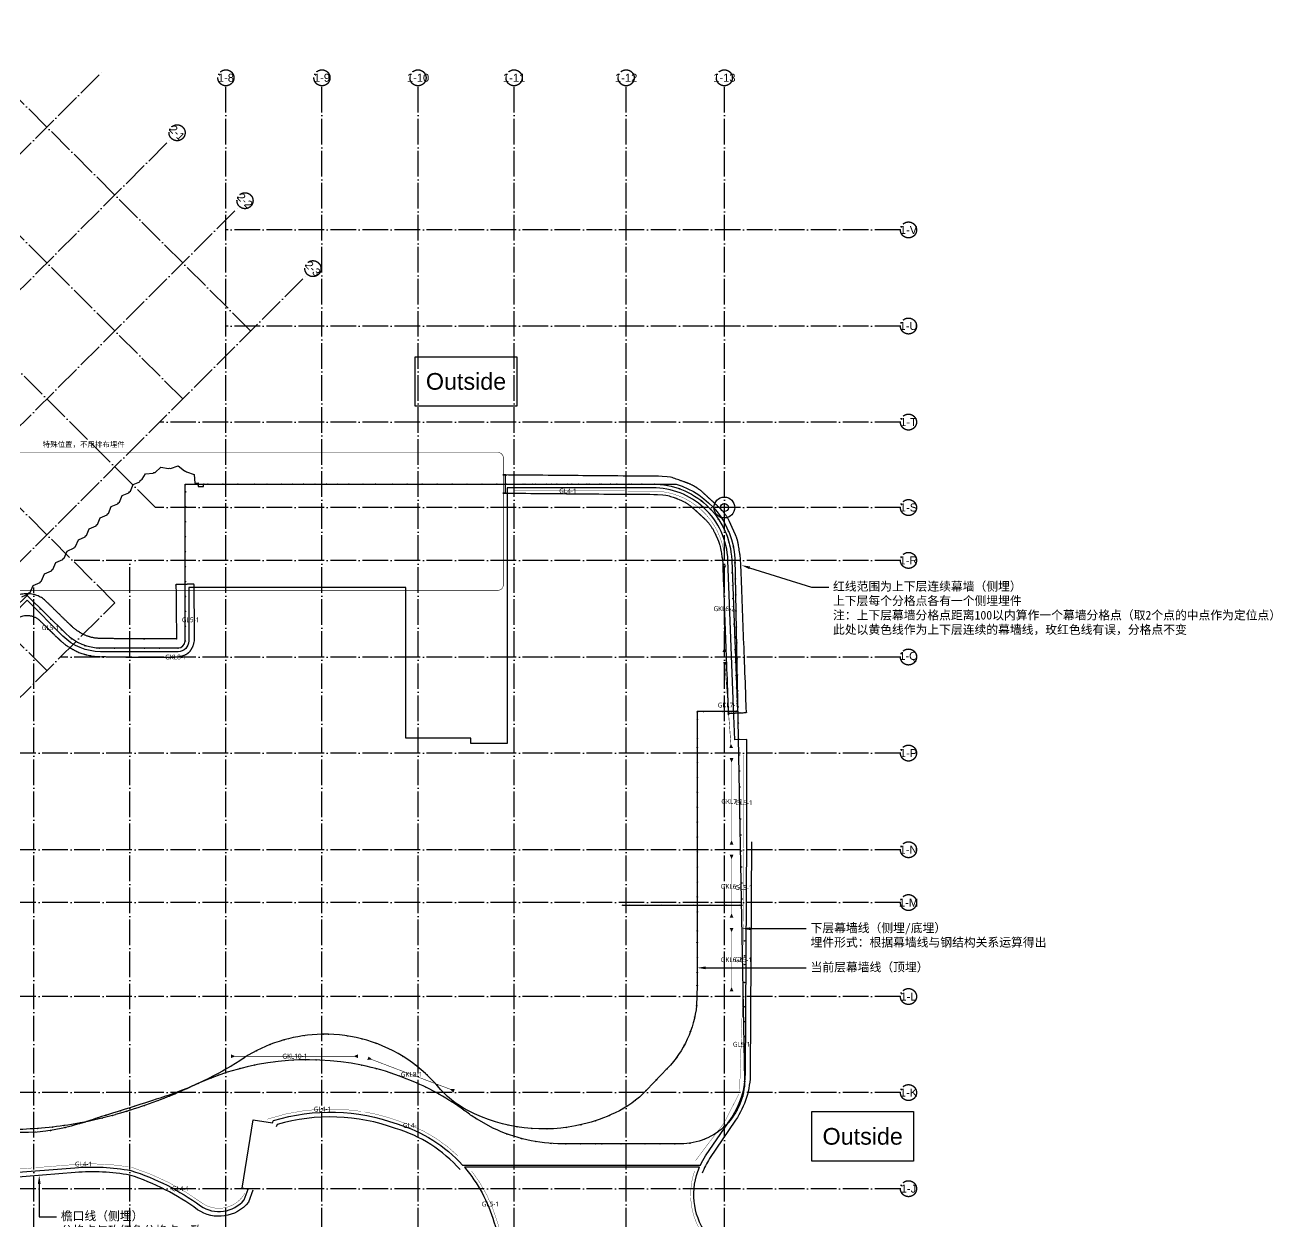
# Model space of a CAD drawing. Header units: millimetres. Extents: x -183324 to 52414, y -21000 to 181959.
# Drawn here: x -65504 to 52414, y 68598 to 180679 of the extents above; entities that cross this region are included whole.
import ezdxf
from ezdxf import colors
from ezdxf.entities.mleader import LeaderData, LeaderLine
from ezdxf.math import Vec2, Vec3

# ---------------------------------------------------------------- set-up
doc = ezdxf.new("R2010")
doc.units = ezdxf.units.MM
doc.header["$LTSCALE"] = 100
doc.linetypes.add('ACAD_ISO04W100', pattern=[30, 24, -3, 0, -3])
doc.linetypes.add('HIDDEN', pattern=[0.375, 0.25, -0.125])
doc.layers.get('DEFPOINTS').update_dxf_attribs({"color": 9, "true_color": 0x808080})
for name, color, linetype, true_color in [('ddd$0$范围', 7, 'Continuous', 0x000000), ('F_ALUM', 4, 'Continuous', 0x00ffff), ('F_CONC', 7, 'Continuous', 0x000000), ('F_GLAS', 5, 'Continuous', 0x0000ff), ('F_GRID', 1, 'ACAD_ISO04W100', 0xff0000)]:
    doc.layers.add(name, color=color, linetype=linetype, true_color=true_color)
doc.layers.add('F_TEXT', color=2, linetype='Continuous')
doc.styles.add('2F 钢结构及编号汇总$0$Arial Regular', font='Microsoft YaHei UI.ttf')
doc.styles.add('Arial Regular', font='arial.ttf')
doc.styles.add('F-Arial-h2', font='arial.ttf', dxfattribs={"height": 2})
doc.styles.add('F-simhei', font='simhei.ttf')

# ---------------------------------------------------------------- blocks, each defined once
blk = doc.blocks.new('Block 03')
at = {"layer": 'DEFPOINTS'}
blk.add_circle((0, 135500), 375, dxfattribs=at)
at = {"layer": 'F_GLAS', "color": 6, "true_color": 0xff00ff}
for p, q in [((982, 130746), (1901, 81901)), ((-58403, 122350), (-51178, 122350)), ((-9528, 98250), (1706, 98250)), ((-34000, 83265), (-34000, 83265)), ((-28838, 81610), (-30420, 82250)), ((-21676, 77379), (-23170, 78204)), ((-4099, 75901), (-15182, 75901))]:
    blk.add_line(p, q, dxfattribs=at)
for points in [[(-50528, 123000), (-50525, 137698), (-4530, 137698)], [(-88024, 104613), (-67662, 124976), (-65318, 127267), (-61693, 123714)]]:
    blk.add_lwpolyline(points, dxfattribs=at)
for centre in [(-50485, 137658, 0), (-50485, 136967), (-49333, 137658), (-48759, 137698, 0), (-48390, 137698, 0), (-46990, 137698, 0), (-45590, 137698, 0), (-44010, 137698, 0), (-42850, 137698, 0), (-41510, 137698, 0), (-39430, 137698, 0), (-38350, 137698), (-37270, 137698, 0), (-35190, 137698, 0), (-33850, 137698, 0), (-32690, 137698), (-31110, 137698, 41), (-29710, 137698, 0), (-28310, 137698, 0), (-26910, 137698, 0), (-25510, 137698, 0), (-24110, 137698, 0), (-22710, 137698, 0), (-21310, 137698, 0), (-20439, 137698, 0), (-18859, 137698, 0), (-17989, 137698, 0), (-16209, 137698, 0), (-15689, 137698, 0), (-14289, 137698, 0), (-12889, 137698, 0), (-11489, 137698, 0), (-10089, 137698, 0), (-8689, 137698, 0), (-50485, 135567), (-300, 134565, -165), (-50486, 134167), (405, 133244, -165), (-50486, 132767), (-50486, 131367), (841, 131811, -165), (-50486, 129967), (991, 130321, -165), (-50487, 128567), (1019, 128821, -165), (-65324, 127272), (-50487, 127167), (1052, 127322, -165), (-64095, 126012), (-63095, 125032), (-50487, 125767), (1086, 125822, -165), (-62095, 124052), (-50487, 124367), (1119, 124323, -165), (-61141, 123192), (-50488, 123000), (1153, 122823, -165), (-59901, 122555), (-58527, 122311), (-57127, 122310), (-55727, 122310), (-54327, 122310), (-52927, 122310), (-51178, 122310), (1186, 121323, -165), (1219, 119824, -165), (1253, 118324, -165), (1286, 116824, -165), (1320, 115325, -165), (1353, 113825, -165), (1387, 112326, -165), (1420, 110826, -165), (1453, 109326, -165), (1487, 107827, -165), (1520, 106327, -165), (1554, 104827, -165), (1587, 103328, -165), (1621, 101828, -165), (1654, 100329, -165), (-9523, 98250), (-8863, 98251), (-7363, 98250), (-5863, 98250), (-4363, 98250), (-2863, 98251), (-1363, 98250), (137, 98250), (1394, 98250, 1), (1688, 98829, -165), (1901, 93509, -4), (1901, 92692, 0), (1901, 91012, 0), (1901, 88742, 0), (1901, 87342, 0), (1901, 85942, 0), (-40415, 83733, 0), (-39255, 83771, 0), (-38244, 83767, -1), (1901, 84542, 0), (-46724, 82562, 0), (-45381, 82957, 0), (-44017, 83274, 0), (-42192, 83569, 0), (-33961, 83257, 0), (-32599, 82936, 0), (-31256, 82540, 0), (1901, 83142, 0), (-49330, 81542, -1), (-48042, 82090, 0), (-30456, 82264, 0), (-28803, 81594, 0), (1899, 81742, 0), (-52006, 80356, 0), (-50361, 81066, 0), (-27948, 81192, 0), (-26710, 80537, 0), (1700, 80360, 0), (-54374, 79464, 0), (-25511, 79815, 0), (-24355, 79026, 0), (1187, 79061, 0), (-55995, 78940, 0), (-23206, 78227, 0), (387, 77916, 0), (-656, 76986, 0), (-9684, 75901, 0), (-9219, 75901, 0), (-7432, 75901, 0), (-6032, 75901, 0), (-4632, 75901, 0), (-3235, 75963, 0), (-1886, 76324, 0)]:
    blk.add_circle(centre, 25, dxfattribs=at)
at = {"layer": 'F_GLAS', "color": 6, "true_color": 0xff00ff, "extrusion": (-0.001776, -0.00273, 0.999995)}
blk.add_circle((1901, 94909, -263), 25, dxfattribs=at)
at = {"layer": 'F_GLAS', "color": 6, "true_color": 0xff00ff, "extrusion": (0.005777, 0.002347, 0.999981)}
blk.add_circle((-53057, 79940, -119), 25, dxfattribs=at)
at = {"layer": 'F_GLAS', "color": 6, "true_color": 0xff00ff, "extrusion": (-0.000309127, 0.001733, 0.999998)}
for centre in [(-60321, 77865, 154), (-59855, 77949, 154)]:
    blk.add_circle(centre, 25, dxfattribs=at)
at = {"layer": 'F_GLAS', "color": 6, "true_color": 0xff00ff, "extrusion": (-0.000325594, 0.00173, 0.999998)}
blk.add_circle((-58312, 78299, 154), 25, dxfattribs=at)
at = {"layer": 'F_GLAS', "color": 6, "true_color": 0xff00ff, "extrusion": (-0.000354626, 0.001798, 0.999998)}
blk.add_circle((-57340, 78552, 161), 25, dxfattribs=at)
at = {"layer": 'F_GLAS', "color": 6, "true_color": 0xff00ff, "extrusion": (-0.000138259, 0.001828, 0.999998)}
for centre in [(-64336, 77337, 150), (-62942, 77470, 150)]:
    blk.add_circle(centre, 25, dxfattribs=at)
at = {"layer": 'F_GLAS', "color": 6, "true_color": 0xff00ff, "extrusion": (-0.000264807, 0.00174, 0.999998)}
blk.add_circle((-61883, 77607, 152), 25, dxfattribs=at)
at = {"layer": 'F_GLAS', "color": 6, "true_color": 0xff00ff, "extrusion": (0.000249355, 0.000510422, 1)}
blk.add_circle((-21638, 77359, 34), 25, dxfattribs=at)
at = {"layer": 'F_GLAS', "color": 6, "true_color": 0xff00ff, "extrusion": (0.0002007, 0.00053144, 1)}
blk.add_circle((-20348, 76816, 37), 25, dxfattribs=at)
at = {"layer": 'F_GLAS', "color": 6, "true_color": 0xff00ff, "extrusion": (0.000150297, 0.000547831, 1)}
blk.add_circle((-19013, 76396, 39), 25, dxfattribs=at)
at = {"layer": 'F_GLAS', "color": 6, "true_color": 0xff00ff, "extrusion": (9.85861e-05, 0.000559454, 1)}
blk.add_circle((-17645, 76102, 41), 25, dxfattribs=at)
at = {"layer": 'F_GLAS', "color": 6, "true_color": 0xff00ff, "extrusion": (4.6017e-05, 0.000566207, 1)}
blk.add_circle((-16255, 75937, 42), 25, dxfattribs=at)
at = {"layer": 'F_GLAS', "color": 6, "true_color": 0xff00ff, "extrusion": (3.80764e-06, 0.000568062, 1)}
for centre in [(-14856, 75899, 43), (-13456, 75899, 43), (-12056, 75899, 43)]:
    blk.add_circle(centre, 25, dxfattribs=at)
at = {"layer": 'F_GLAS', "color": 6, "true_color": 0xff00ff, "extrusion": (-0.000375938, 0.001776, 0.999998)}
blk.add_circle((-11473, 75900, 139), 25, dxfattribs=at)
at = {"layer": 'F_GLAS', "color": 6, "true_color": 0xff00ff}
for centre, radius, start, end in [((-6752, 130275), 7748, 106.6609, 106.66134), ((-58403, 127000), 4650, 224.96985, 270), ((-51178, 123000), 650, 270.00932, 359.99068), ((-39011, 58773), 25000, 78.43844, 114.39469), ((-39010, 58773), 25000, 69.90314, 78.44026), ((-39010, 58773), 25000, 53.43697, 65.99062)]:
    blk.add_arc(centre, radius, start, end, dxfattribs=at)
at = {"layer": 'F_GLAS', "color": 6, "true_color": 0xff00ff, "extrusion": (0, 0, -1)}
for centre, radius, start, end in [((6752, 130275), 7748, 106.6611, 176.51464), ((69155, 122328), 45339, 244.42238, 247.07868), ((61727, 108862), 30000, 245.60531, 246.11488), ((4099, 81901), 6000, 180.00006, 270.00007), ((70452, 126054), 49277, 247.37622, 254.21916), ((67253, 114735), 37515, 254.21916, 260.66876), ((15182, 90901), 15000, 302.17593, 306.56303), ((67096, 113779), 36546, 260.66876, 269.51331), ((15182, 90901), 15000, 270.00007, 295.65281)]:
    blk.add_arc(centre, radius, start, end, dxfattribs=at)
blk = doc.blocks.new('Block 01')
at = {"layer": 'F_GLAS', "color": 2, "true_color": 0xffff00}
for p, q in [((-53337, 138792), (-52810, 139276)), ((-52810, 139276), (-52081, 139147)), ((-52081, 139147), (-51981, 139182)), ((-51981, 139182), (-51878, 139163)), ((-51878, 139163), (-51178, 139407)), ((-51178, 139407), (-50585, 138946)), ((-54773, 137901), (-54722, 138030)), ((-54722, 138030), (-54530, 138146)), ((-54530, 138146), (-54229, 138653)), ((-54229, 138653), (-53519, 138712)), ((-53519, 138712), (-53442, 138783)), ((-53442, 138783), (-53337, 138792)), ((-50585, 138946), (-50486, 138912)), ((-50486, 138912), (-50403, 138848)), ((-50403, 138848), (-49672, 138601)), ((-49672, 138601), (-49607, 137793)), ((-56408, 136620), (-55782, 136884)), ((-55782, 136884), (-55740, 136985)), ((-55740, 136985), (-55639, 137028)), ((-55639, 137028), (-55379, 137655)), ((-55379, 137655), (-54773, 137901)), ((-49607, 137793), (-49297, 137799)), ((-49297, 137799), (-49291, 137473)), ((-49291, 137473), (-48811, 137475)), ((-48811, 137475), (-48804, 137697)), ((-48804, 137697), (-6707, 137697)), ((-57437, 135585), (-56808, 135850)), ((-56808, 135850), (-56767, 135949)), ((-56767, 135949), (-56669, 135990)), ((-56669, 135990), (-56408, 136620)), ((-58729, 133915), (-58466, 134550)), ((-58466, 134550), (-57834, 134816)), ((-57834, 134816), (-57794, 134912)), ((-57794, 134912), (-57699, 134952)), ((-57699, 134952), (-57437, 135585)), ((-59758, 132877), (-59494, 133515)), ((-59494, 133515), (-58860, 133782)), ((-58860, 133782), (-58821, 133875)), ((-58821, 133875), (-58729, 133915)), ((-60788, 131839), (-60523, 132481)), ((-60523, 132481), (-59886, 132749)), ((-59886, 132749), (-59848, 132839)), ((-59848, 132839), (-59758, 132877)), ((-61851, 130768), (-61570, 131426)), ((-61570, 131426), (-60914, 131712)), ((-60914, 131712), (-60876, 131802)), ((-60876, 131802), (-60788, 131839)), ((-62915, 129696), (-62635, 130352)), ((-62635, 130352), (-61980, 130638)), ((-61980, 130638), (-61941, 130729)), ((-61941, 130729), (-61851, 130768)), ((686, 130574), (1217, 116386)), ((-64113, 128489), (-64073, 128582)), ((-64073, 128582), (-63980, 128623)), ((-63980, 128623), (-63700, 129278)), ((-63700, 129278), (-63046, 129564)), ((-63046, 129564), (-63007, 129656)), ((-63007, 129656), (-62915, 129696)), ((-65830, 127131), (-65179, 127415)), ((-65179, 127415), (-65138, 127509)), ((-65138, 127509), (-65044, 127550)), ((-65044, 127550), (-64765, 128205)), ((-64765, 128205), (-64113, 128489)), ((1217, 116386), (-2546, 116386)), ((-2546, 116386), (-2546, 115880)), ((-2546, 115880), (-2546, 113791)), ((-2546, 113791), (-2546, 97632)), ((-2546, 95539), (-2546, 92856)), ((-2546, 92856), (-2548, 90702)), ((-2548, 90702), (-2602, 88872)), ((-5329, 82979), (-7307, 80914))]:
    blk.add_line(p, q, dxfattribs=at)
at = {"layer": 'F_GLAS', "color": 2, "true_color": 0xffff00, "extrusion": (-0.018632, 0.001776, 0.999825)}
for centre in [(-132448, -61599, 1153), (-132484, -61227, 1146), (-132617, -59833, 1120), (-132750, -58440, 1094), (-132900, -56867, 1064), (-133010, -55712, 1045), (-133137, -54379, 1018), (-133236, -53344, 999), (-133335, -52309, 979), (-133437, -51234, 959), (-133539, -50159, 939), (-133638, -49124, 920), (-133736, -48088, 900), (-133868, -46755, 875), (-133974, -45600, 854), (-134124, -44027, 865), (-134256, -42634, 798), (-134389, -41241, 772), (-134522, -39847, 746), (-134657, -38454, 719), (-134788, -37060, 693), (-134923, -35667, 667), (-135054, -34273, 642), (-135136, -33407, 625), (-135208, -32649, 612), (-135303, -31653, 593), (-135398, -30657, 574), (-135492, -29661, 556), (-135587, -28666, 537), (-135682, -27670, 518), (-135777, -26674, 500), (-135872, -25678, 481), (-135967, -24682, 462), (-136062, -23686, 444), (-136121, -23080, 473), (-136229, -21951, 411), (-136343, -20756, 389), (-136454, -19562, 366)]:
    blk.add_circle(centre, 25, dxfattribs=at)
at = {"layer": 'F_GLAS', "color": 2, "true_color": 0xffff00, "extrusion": (0.057968, -0.008012, 0.998286)}
blk.add_circle((135543, 24085, -1414), 25, dxfattribs=at)
at = {"layer": 'F_GLAS', "color": 2, "true_color": 0xffff00, "extrusion": (-0.017431, 0.008127, 0.999815)}
blk.add_circle((-122627, -61787, 1190), 25, dxfattribs=at)
at = {"layer": 'F_GLAS', "color": 2, "true_color": 0xffff00, "extrusion": (-0.079001, 0.024958, 0.996562)}
blk.add_circle((-129475, -44025, 3660), 25, dxfattribs=at)
at = {"layer": 'F_GLAS', "color": 2, "true_color": 0xffff00, "extrusion": (-0.012577, 0.014074, 0.999822)}
blk.add_circle((-2140, 136105, 1943), 25, dxfattribs=at)
at = {"layer": 'F_GLAS', "color": 2, "true_color": 0xffff00, "extrusion": (-0.010226, 0.017725, 0.999791)}
blk.add_circle((-66517, -117825, 2411), 25, dxfattribs=at)
at = {"layer": 'F_GLAS', "color": 2, "true_color": 0xffff00, "extrusion": (-0.00857, 0.016639, 0.999825)}
blk.add_circle((-61049, -119711, 2241), 25, dxfattribs=at)
at = {"layer": 'F_GLAS', "color": 2, "true_color": 0xffff00, "extrusion": (-0.006066, 0.01758, 0.999827)}
blk.add_circle((-43526, -126046, 2344), 25, dxfattribs=at)
at = {"layer": 'F_GLAS', "color": 2, "true_color": 0xffff00, "extrusion": (4.54839e-05, -0.000195071, 1)}
blk.add_circle((426, 132262, -26), 25, dxfattribs=at)
at = {"layer": 'F_GLAS', "color": 2, "true_color": 0xffff00, "extrusion": (0.000849466, 0.018697, 0.999825)}
blk.add_circle((5241, -130448, 2442), 25, dxfattribs=at)
at = {"layer": 'F_GLAS', "color": 2, "true_color": 0xffff00, "extrusion": (0.001078, 0.018685, 0.999825)}
for centre in [(6719, -129180, 2417), (6605, -127986, 2395), (6491, -126792, 2373), (6377, -125597, 2350), (6263, -124406, 2178), (6149, -123211, 2156), (6034, -122017, 2133), (5920, -120823, 2111), (5806, -119628, 2088), (5692, -118434, 2066), (5578, -117240, 2044)]:
    blk.add_circle(centre, 25, dxfattribs=at)
at = {"layer": 'F_GLAS', "color": 2, "true_color": 0xffff00, "extrusion": (-0.123757, -0.156467, 0.979899)}
blk.add_circle((-74176, 87884, -17850), 25, dxfattribs=at)
at = {"layer": 'F_GLAS', "color": 2, "true_color": 0xffff00, "extrusion": (0.00188, 0.157451, 0.987525)}
blk.add_circle((3926, -114175, 18247), 25, dxfattribs=at)
at = {"layer": 'F_GLAS', "color": 2, "true_color": 0xffff00, "extrusion": (0.068656, -0.003509, 0.997634)}
for centre in [(116105, 8452, -538), (116133, 7868, -541)]:
    blk.add_circle(centre, 25, dxfattribs=at)
at = {"layer": 'F_GLAS', "color": 2, "true_color": 0xffff00, "extrusion": (-0.068633, -0.003923, 0.997634)}
blk.add_circle((-116209, 6467, -445), 25, dxfattribs=at)
at = {"layer": 'F_GLAS', "color": 2, "true_color": 0xffff00, "extrusion": (0.003492, 0.018594, 0.999821)}
blk.add_circle((20303, -114676, 2210), 25, dxfattribs=at)
at = {"layer": 'F_GLAS', "color": 2, "true_color": 0xffff00, "extrusion": (0.00382, -0.157428, 0.987523)}
for centre in [(218, 112490, -17897), (-175, 96455, -15325), (-214, 94691, -15058)]:
    blk.add_circle(centre, 25, dxfattribs=at)
at = {"layer": 'F_GLAS', "color": 2, "true_color": 0xffff00, "extrusion": (0.000827531, -0.157472, 0.987523)}
for centre in [(-1950, 111642, -17747), (-1958, 110260, -17527), (-1965, 108877, -17306), (-1972, 107495, -17086), (-1980, 106112, -16865), (-1987, 104730, -16645), (-1994, 103347, -16424), (-2002, 101965, -16204), (-2009, 100582, -15984), (-2017, 99199, -15763), (-2024, 97817, -15543)]:
    blk.add_circle(centre, 25, dxfattribs=at)
at = {"layer": 'F_GLAS', "color": 2, "true_color": 0xffff00, "extrusion": (0.001623, -0.018641, 0.999825)}
for centre in [(5683, 94615, -1729), (5560, 93198, -1745), (5440, 91825, -1710)]:
    blk.add_circle(centre, 25, dxfattribs=at)
at = {"layer": 'F_GLAS', "color": 2, "true_color": 0xffff00, "extrusion": (0.001606, -0.018643, 0.999825)}
blk.add_circle((5251, 90609, -1680), 25, dxfattribs=at)
at = {"layer": 'F_GLAS', "color": 2, "true_color": 0xffff00, "extrusion": (0.000172155, -0.018711, 0.999825)}
blk.add_circle((-1786, 88841, -1663), 25, dxfattribs=at)
at = {"layer": 'F_GLAS', "color": 2, "true_color": 0xffff00, "extrusion": (-0.002441, -0.018552, 0.999825)}
blk.add_circle((-14200, 86657, -1580), 25, dxfattribs=at)
at = {"layer": 'F_GLAS', "color": 2, "true_color": 0xffff00, "extrusion": (-0.018118, -0.001103, 0.999835)}
blk.add_circle((-88295, -32278, 627), 25, dxfattribs=at)
at = {"layer": 'F_GLAS', "color": 2, "true_color": 0xffff00, "extrusion": (-0.018099, 0.001374, 0.999835)}
blk.add_circle((-83111, -43497, 831), 25, dxfattribs=at)
at = {"layer": 'F_GLAS', "color": 2, "true_color": 0xffff00, "extrusion": (-0.005005, -0.01803, 0.999825)}
blk.add_circle((-26173, 82429, -1501), 25, dxfattribs=at)
at = {"layer": 'F_GLAS', "color": 2, "true_color": 0xffff00, "extrusion": (-0.016474, -0.00778, 0.999834)}
blk.add_circle((-95214, -2120, 80), 25, dxfattribs=at)
at = {"layer": 'F_GLAS', "color": 2, "true_color": 0xffff00, "extrusion": (-0.017171, -0.006091, 0.999834)}
blk.add_circle((-94503, -10245, 228), 25, dxfattribs=at)
at = {"layer": 'F_GLAS', "color": 2, "true_color": 0xffff00, "extrusion": (-0.017879, -0.003505, 0.999834)}
blk.add_circle((-92003, -22074, 444), 25, dxfattribs=at)
at = {"layer": 'F_GLAS', "color": 2, "true_color": 0xffff00, "extrusion": (-0.01869, 0.000773455, 0.999825)}
blk.add_circle((-84474, -38828, 768), 25, dxfattribs=at)
at = {"layer": 'F_GLAS', "color": 2, "true_color": 0xffff00, "extrusion": (-0.018518, 0.002642, 0.999825)}
blk.add_circle((-80073, -45696, 896), 25, dxfattribs=at)
at = {"layer": 'F_GLAS', "color": 2, "true_color": 0xffff00, "extrusion": (-0.018161, 0.004483, 0.999825)}
blk.add_circle((-75007, -52088, 1016), 25, dxfattribs=at)
at = {"layer": 'F_GLAS', "color": 2, "true_color": 0xffff00, "extrusion": (-0.007472, -0.017155, 0.999825)}
blk.add_circle((-37438, 76573, -1392), 25, dxfattribs=at)
at = {"layer": 'F_GLAS', "color": 2, "true_color": 0xffff00, "extrusion": (-0.01454, -0.010978, 0.999834)}
blk.add_circle((-45055, 83906, -225), 25, dxfattribs=at)
at = {"layer": 'F_GLAS', "color": 2, "true_color": 0xffff00, "extrusion": (-0.015612, -0.009391, 0.999834)}
blk.add_circle((-43846, 84612, -69), 25, dxfattribs=at)
at = {"layer": 'F_GLAS', "color": 2, "true_color": 0xffff00, "extrusion": (-0.01762, 0.006279, 0.999825)}
blk.add_circle((-69325, -57941, 1125), 25, dxfattribs=at)
at = {"layer": 'F_GLAS', "color": 2, "true_color": 0xffff00, "extrusion": (-0.016903, 0.008013, 0.999825)}
blk.add_circle((-63086, -63196, 1224), 25, dxfattribs=at)
at = {"layer": 'F_GLAS', "color": 2, "true_color": 0xffff00, "extrusion": (-0.009793, -0.015944, 0.999825)}
blk.add_circle((-47776, 69202, -1254), 25, dxfattribs=at)
at = {"layer": 'F_GLAS', "color": 2, "true_color": 0xffff00, "extrusion": (-0.015036, -0.010288, 0.999834)}
blk.add_circle((-46238, 83159, -119), 25, dxfattribs=at)
at = {"layer": 'F_GLAS', "color": 2, "true_color": 0xffff00, "extrusion": (-0.016015, 0.009665, 0.999825)}
blk.add_circle((-56352, -67799, 1310), 25, dxfattribs=at)
at = {"layer": 'F_GLAS', "color": 2, "true_color": 0xffff00, "extrusion": (-0.011726, -0.014582, 0.999825)}
for centre in [(-5390, 82907, -1104), (-6358, 81896, -1078)]:
    blk.add_circle(centre, 25, dxfattribs=at)
at = {"layer": 'F_GLAS', "color": 2, "true_color": 0xffff00, "extrusion": (-0.015977, -0.008756, 0.999834)}
blk.add_circle((-95174, -3385, 103), 25, dxfattribs=at)
at = {"layer": 'F_GLAS', "color": 2, "true_color": 0xffff00, "extrusion": (-0.0155, -0.009575, 0.999834)}
blk.add_circle((-47454, 82467, -13), 25, dxfattribs=at)
at = {"layer": 'F_GLAS', "color": 2, "true_color": 0xffff00, "extrusion": (-0.014967, 0.011221, 0.999825)}
blk.add_circle((-27871, 82368, 1383), 25, dxfattribs=at)
at = {"layer": 'F_GLAS', "color": 2, "true_color": 0xffff00, "extrusion": (-0.013767, 0.012664, 0.999825)}
blk.add_circle((-26902, 81358, 1442), 25, dxfattribs=at)
at = {"layer": 'F_GLAS', "color": 2, "true_color": 0xffff00, "extrusion": (0.020383, 0.003088, 0.999787)}
for centre in [(87258, 39932, -782), (87597, 38163, -787)]:
    blk.add_circle(centre, 25, dxfattribs=at)
at = {"layer": 'F_GLAS', "color": 2, "true_color": 0xffff00, "extrusion": (0.018287, 0.008311, 0.999798)}
blk.add_circle((94659, 12271, -205), 25, dxfattribs=at)
at = {"layer": 'F_GLAS', "color": 2, "true_color": 0xffff00, "extrusion": (-0.015097, 0.011044, 0.999825)}
blk.add_circle((-25941, 80343, 1321), 25, dxfattribs=at)
at = {"layer": 'F_GLAS', "color": 2, "true_color": 0xffff00, "extrusion": (-0.011836, -0.014493, 0.999825)}
blk.add_circle((-7327, 80886, -1044), 25, dxfattribs=at)
at = {"layer": 'F_GLAS', "color": 2, "true_color": 0xffff00, "extrusion": (-0.116866, 0.273509, 0.954744)}
blk.add_circle((21005, -90573, 28262), 25, dxfattribs=at)
at = {"layer": 'F_GLAS', "color": 2, "true_color": 0xffff00, "extrusion": (-0.113454, 0.274484, 0.954875)}
blk.add_circle((20734, -90220, 28173), 25, dxfattribs=at)
at = {"layer": 'F_GLAS', "color": 2, "true_color": 0xffff00, "extrusion": (-0.105266, 0.276821, 0.955138)}
blk.add_circle((22030, -89585, 27816), 25, dxfattribs=at)
at = {"layer": 'F_GLAS', "color": 2, "true_color": 0xffff00, "extrusion": (-0.016628, 0.008569, 0.999825)}
blk.add_circle((-59288, -58483, 1136), 25, dxfattribs=at)
at = {"layer": 'F_GLAS', "color": 2, "true_color": 0xffff00, "extrusion": (-0.01538, -0.010657, 0.999825)}
blk.add_circle((-9524, 79171, -656), 25, dxfattribs=at)
at = {"layer": 'F_GLAS', "color": 2, "true_color": 0xffff00, "extrusion": (-0.013743, -0.012699, 0.999825)}
blk.add_circle((-8365, 79951, -859), 25, dxfattribs=at)
at = {"layer": 'F_GLAS', "color": 2, "true_color": 0xffff00, "extrusion": (-0.016719, -0.007226, 0.999834)}
blk.add_circle((-95198, -22803, 414), 25, dxfattribs=at)
at = {"layer": 'F_GLAS', "color": 2, "true_color": 0xffff00, "extrusion": (-0.101714, 0.277825, 0.955232)}
blk.add_circle((27386, -89501, 27764), 25, dxfattribs=at)
at = {"layer": 'F_GLAS', "color": 2, "true_color": 0xffff00, "extrusion": (-0.022488, 0.009726, 0.9997)}
blk.add_circle((-62969, -51756, 1312), 25, dxfattribs=at)
at = {"layer": 'F_GLAS', "color": 2, "true_color": 0xffff00, "extrusion": (-0.023431, 0.007161, 0.9997)}
blk.add_circle((-68312, -43884, 1115), 25, dxfattribs=at)
at = {"layer": 'F_GLAS', "color": 2, "true_color": 0xffff00, "extrusion": (-0.017242, -0.007269, 0.999825)}
blk.add_circle((-76627, 19182, -318), 25, dxfattribs=at)
at = {"layer": 'F_GLAS', "color": 2, "true_color": 0xffff00, "extrusion": (-0.016518, -0.008791, 0.999825)}
blk.add_circle((-74409, 27387, -471), 25, dxfattribs=at)
at = {"layer": 'F_GLAS', "color": 2, "true_color": 0xffff00, "extrusion": (0.011553, 0.115253, 0.993269)}
blk.add_circle((71879, -69716, 8135), 25, dxfattribs=at)
at = {"layer": 'F_GLAS', "color": 2, "true_color": 0xffff00, "extrusion": (0.001679, 0.115818, 0.993269)}
blk.add_circle((64240, -75715, 8834), 25, dxfattribs=at)
at = {"layer": 'F_GLAS', "color": 2, "true_color": 0xffff00, "extrusion": (-0.008207, 0.115539, 0.993269)}
blk.add_circle((56113, -81044, 9456), 25, dxfattribs=at)
at = {"layer": 'F_GLAS', "color": 2, "true_color": 0xffff00, "extrusion": (-0.01711, 0.11456, 0.993269)}
blk.add_circle((48252, -85282, 9950), 25, dxfattribs=at)
at = {"layer": 'F_GLAS', "color": 2, "true_color": 0xffff00, "extrusion": (-0.018465, 0.002983, 0.999825)}
blk.add_circle((-73438, -32410, 648), 25, dxfattribs=at)
at = {"layer": 'F_GLAS', "color": 2, "true_color": 0xffff00, "extrusion": (0.035751, 0.110174, 0.993269)}
blk.add_circle((42382, -67264, 7886), 25, dxfattribs=at)
at = {"layer": 'F_GLAS', "color": 2, "true_color": 0xffff00, "extrusion": (0.025695, 0.112943, 0.993269)}
blk.add_circle((34727, -70926, 8313), 25, dxfattribs=at)
at = {"layer": 'F_GLAS', "color": 2, "true_color": 0xffff00, "extrusion": (0.01543, 0.114797, 0.993269)}
blk.add_circle((26770, -73890, 8658), 25, dxfattribs=at)
at = {"layer": 'F_GLAS', "color": 2, "true_color": 0xffff00, "extrusion": (-0.018266, -0.004061, 0.999825)}
blk.add_circle((-78807, 2345, -2), 25, dxfattribs=at)
at = {"layer": 'F_GLAS', "color": 2, "true_color": 0xffff00, "extrusion": (-0.017826, -0.005688, 0.999825)}
blk.add_circle((-78097, 10811, -161), 25, dxfattribs=at)
at = {"layer": 'F_GLAS', "color": 2, "true_color": 0xffff00, "extrusion": (0, 0, -1)}
for centre, radius, start, end in [((6709, 130297), 7400, 90.01298, 132.73988), ((6709, 130297), 7400, 132.73988, 177.85557), ((55551, 96586), 53016, 178.86932, 181.1315), ((12549, 89898), 10000, 185.88554, 223.77957), ((61675, 108872), 29991, 236.18996, 243.46289), ((66736, 119727), 41965, 243.92285, 246.78866), ((48549, 82573), 598, 242.77857, 244.24437), ((225840, 614565), 561672, 252.06283, 252.68834), ((65685, 120151), 41965, 249.33739, 252.20484), ((56697, 96318), 16494, 246.78866, 249.33739), ((19907, 87012), 8989, 297.25014, 320.93197), ((14527, 87833), 10000, 223.77957, 244.55776), ((16907, 92838), 15542, 256.39752, 297.25014), ((65513, 93264), 16294, 251.73247, 297.27036), ((66432, 99517), 22546, 249.95559, 254.49758), ((16905, 92831), 15535, 244.55776, 256.39752)]:
    blk.add_arc(centre, radius, start, end, dxfattribs=at)
at = {"layer": 'F_GLAS', "color": 2, "true_color": 0xffff00}
for start, end in [(92.96406, 122.74593), (75.72645, 92.96406), (40.86798, 75.72645)]:
    blk.add_arc((-37438, 72216), 13954, start, end, dxfattribs=at)
blk = doc.blocks.new('A$C11ab6e16')
at = {"layer": 'F_CONC', "color": 5, "true_color": 0x0000ff}
for p, q in [((-6709, 137348), (-20350, 137348)), ((-20350, 137348), (-20350, 113400)), ((854, 116736), (336, 130561)), ((-29850, 128000), (-50175, 128000)), ((-50175, 128000), (-50175, 123000)), ((-29850, 113900), (-29850, 128000)), ((-65325, 126814), (-67924, 124216)), ((-61976, 123464), (-65325, 126814)), ((-51175, 122000), (-58440, 122000)), ((966, 113748), (854, 116736)), ((-23750, 113900), (-29850, 113900)), ((-23750, 113400), (-23750, 113900)), ((-20350, 113400), (-23750, 113400)), ((2104, 113788), (966, 113748)), ((2104, 104600), (2104, 113788)), ((1979, 82566), (2104, 104600)), ((-45172, 71736), (-44139, 78153)), ((-44139, 78153), (-42329, 77862)), ((-42329, 77862), (-42288, 77971)), ((-42288, 77971), (-42248, 78080)), ((-1757, 74767), (685, 78383)), ((-66964, 73174), (-60842, 73665)), ((-24533, 73902), (-2249, 73903)), ((-2338, 73704), (-24357, 73703)), ((-44741, 71667), (-45172, 71736)), ((-44984, 70665), (-44621, 71647)), ((-44621, 71647), (-44741, 71667))]:
    blk.add_line(p, q, dxfattribs=at)
for centre, radius, start, end in [((-6709, 130298), 7050, 47.26029, 90.00018), ((-6709, 130298), 7050, 2.1446, 47.26029), ((-5571, 82609), 7550, 325.96059, 359.67393), ((-47350, 72649), 3087, 235.69736, 320.02791)]:
    blk.add_arc(centre, radius, start, end, dxfattribs=at)
at = {"layer": 'F_CONC', "color": 5, "true_color": 0x0000ff, "extrusion": (0, 0, -1)}
for centre, radius, start, end in [((58440, 127000), 5000, 270, 315), ((51175, 123000), 1000, 180, 270), ((36917, 60576), 18298, 73.06084, 110.01491), ((34491, 64915), 13414, 106.62172, 137.93649), ((-3588, 71156), 6450, 25.19989, 34.03941), ((59210, 53280), 20450, 85.4226, 100.18868), ((62426, 51934), 22534, 107.65332, 126.28662), ((34491, 64915), 13414, 139.07152, 164.06726), ((-3588, 71157), 6450, 325.28102, 23.2609), ((28857, 65902), 7748, 159.63802, 268.80257)]:
    blk.add_arc(centre, radius, start, end, dxfattribs=at)
blk = doc.blocks.new('平台轮廓 2F')
at = {"layer": 'F_ALUM'}
for p, q in [((67252, 104187), (67129, 82563)), ((65758, 78130), (63316, 74515)), ((22796, 77713), (22717, 77499)), ((3894, 73216), (-2229, 72726)), ((20531, 71575), (20112, 70439))]:
    blk.add_line(p, q, dxfattribs=at)
at = {"layer": 'F_ALUM', "extrusion": (0, 0, -1)}
for centre, radius, start, end in [((-59129, 82609), 8000, 180.32625, 214.03959), ((-17350, 72649), 3537, 218.66347, 304.43395)]:
    blk.add_arc(centre, radius, start, end, dxfattribs=at)
at = {"layer": 'F_ALUM'}
for centre, radius, start, end in [((27783, 60576), 17848, 69.94203, 106.22508), ((30209, 64915), 12964, 41.37622, 73.43688), ((68288, 71156), 6000, 145.96041, 160.64212), ((5490, 53280), 20000, 79.8952, 94.57723), ((2274, 51934), 22084, 53.69378, 72.2703)]:
    blk.add_arc(centre, radius, start, end, dxfattribs=at)
blk = doc.blocks.new('A$Cc8c9adf5')
at = {"layer": 'F_GRID'}
for p, q in [((-44379, 152041), (-73016, 180679)), ((-183324, 51277), (-58166, 176435)), ((-46700, -19500), (-46700, 175000)), ((-37700, -19500), (-37700, 175000)), ((-28700, -19500), (-28700, 175000)), ((-19700, -19500), (-19700, 175000)), ((-9200, -19500), (-9200, 175000)), ((0, -19500), (0, 175000)), ((-50743, 145677), (-79380, 174315)), ((-176961, 44914), (-51803, 170072)), ((-53293, 135500), (-85744, 167951)), ((-170597, 38551), (-45439, 163708)), ((-57106, 126585), (-92108, 161587)), ((16500, 161500), (-46700, 161500)), ((-164233, 32187), (-39075, 157344)), ((-63470, 120221), (-98472, 155223)), ((16500, 152500), (-46700, 152500)), ((16500, 143500), (-52920, 143500)), ((16500, 135500), (-53293, 135500)), ((16500, 130550), (-61071, 130550)), ((-55700, -19500), (-55700, 130550)), ((-64700, -19500), (-64700, 128000)), ((-157869, 25823), (-57106, 126585)), ((16500, 121500), (-62192, 121500)), ((16500, 112500), (-71192, 112500)), ((16500, 103450), (-73700, 103450)), ((16500, 98500), (-73700, 98500)), ((16500, 89700), (-73700, 89700)), ((16500, 80700), (-73700, 80700)), ((16500, 71700), (-73700, 71700))]:
    blk.add_line(p, q, dxfattribs=at)
for centre in [(-46700, 175750), (-37700, 175750), (-28700, 175750), (-19700, 175750), (-9200, 175750), (0, 175750), (-51273, 170603), (-44909, 164239), (17250, 161500), (-38545, 157875), (17250, 152500), (17250, 143500), (17250, 135500), (17250, 130550), (17250, 121500), (17250, 112500), (17250, 103450), (17250, 98500), (17250, 89700), (17250, 80700), (17250, 71700)]:
    blk.add_circle(centre, 750, dxfattribs=at)
at = {"layer": 'F_GRID', "char_height": 750, "attachment_point": 5, "style": 'Arial Regular'}
for s, insert, width in [('1-8', (-46700, 175750), 4206.52), ('1-9', (-37700, 175750), 4206.52), ('1-10', (-28700, 175750), 5355.98), ('1-11', (-19700, 175750), 5070.65), ('1-12', (-9200, 175750), 5339.67), ('1-13', (0, 175750), 5355.98), ('1-V', (17250, 161500), 4508.15), ('1-U', (17250, 152500), 4475.54), ('1-T', (17250, 143500), 4369.57), ('1-S', (17250, 135500), 4418.48), ('1-R', (17250, 130550), 4614.13), ('1-Q', (17250, 121500), 4679.35), ('1-P', (17250, 112500), 4434.78), ('1-N', (17250, 103450), 4467.39), ('1-M', (17250, 98500), 4711.96), ('1-L', (17250, 89700), 4222.83), ('1-K', (17250, 80700), 4524.46), ('1-J', (17250, 71700), 4019.02)]:
    blk.add_mtext(s, dxfattribs=dict(at, insert=insert, width=width))
at = {"layer": 'F_GRID', "char_height": 750, "attachment_point": 5, "rotation": 315, "style": 'Arial Regular'}
for s, insert, width in [('2-1', (-51273, 170603), 4076.09), ('2-2', (-44909, 164239), 4345.11), ('2-3', (-38545, 157875), 4361.41)]:
    blk.add_mtext(s, dxfattribs=dict(at, insert=insert, width=width))
blk = doc.blocks.new('2F 钢结构及编号汇总')
at = {"layer": 'DEFPOINTS', "color": 132, "true_color": 0x06bcbe}
blk.add_lwpolyline([(-19700, 137050, 30, 30, 0), (-9350, 137050, 0, 0, 0)], format="xyseb", dxfattribs=at)
at = {"layer": 'DEFPOINTS', "color": 132, "true_color": 0x06bcbe, "const_width": 30}
for points in [[(-9050, 137048), (-6709, 137048, -0.1886803), (-2128, 135255, -0.1811878), (2, 131024, -0.1811878)], [(-33998, 78943, 0.120654), (-42815, 78214, 0.120654)], [(-24957, 74773, 0.1200608), (-30560, 78054, 0.0438068), (-33702, 78894, 0.0438068)], [(-64850, 73645), (-66988, 73474, -0.1364796), (-76064, 75232, -0.1364796)], [(-55848, 73756, 0.0607298), (-60866, 73964), (-64550, 73669)], [(-44927, 71271, -0.4378013), (-48916, 70343, 0.0816394), (-55520, 73699, 0.0003953), (-55552, 73705)]]:
    blk.add_lwpolyline(points, format="xyb", dxfattribs=at)
at = {"layer": 'DEFPOINTS', "color": 20, "true_color": 0xf13111}
for points in [[(0, 121975, 350, 50, 0), (0, 122325, 50, 50, 0), (0, 129725, 50, 350, 0), (0, 130075, 0, 0, 0)], [(675, 97075, 350, 50, 0), (675, 97425, 50, 50, 0), (675, 102625, 50, 350, 0), (675, 102975, 0, 0, 0)], [(675, 90175, 350, 50, 0), (675, 90525, 50, 50, 0), (675, 95775, 50, 350, 0), (675, 96125, 0, 0, 0)]]:
    blk.add_lwpolyline(points, format="xyseb", dxfattribs=at)
at = {"layer": 'DEFPOINTS', "color": 232, "true_color": 0xe21153}
for points in [[(639, 112975, 350, 50, 0), (613, 113324, 50, 50, 0), (62, 120676, 50, 350, 0), (36, 121025, 0, 0, 0)], [(675, 103925, 350, 50, 0), (675, 104275, 50, 50, 0), (675, 111675, 50, 350, 0), (675, 112025, 0, 0, 0)]]:
    blk.add_lwpolyline(points, format="xyseb", dxfattribs=at)
at = {"layer": 'DEFPOINTS', "color": 112, "true_color": 0x0fb574}
for points in [[(1804, 112350, 30, 30, 0), (1798, 103600, 0, 0, 0)], [(1797, 103300, 30, 30, 0), (1759, 96750, 0, 0, 0)], [(1758, 96450, 30, 30, 0), (1720, 89850, 0, 0, 0)], [(1714, 89550, 30, 30, 0), (1428, 80850, 0, 0, 0)], [(1355, 80566, 30, 30, 0), (68, 78038, 0, 0, 0)], [(-90, 77785, 30, 30, 0), (-2710, 74322, 0, 0, 0)]]:
    blk.add_lwpolyline(points, format="xyseb", dxfattribs=at)
at = {"layer": 'DEFPOINTS', "color": 20, "true_color": 0xf33900}
blk.add_lwpolyline([(-46225, 84105, 350, 50, 0), (-45875, 84105, 50, 50, 0), (-34675, 84105, 50, 350, 0), (-34325, 84105, 0, 0, 0)], format="xyseb", dxfattribs=at)
at = {"layer": 'DEFPOINTS', "color": 232, "true_color": 0xcd0076}
blk.add_lwpolyline([(-33385, 83929, 350, 50, 0), (-33057, 83805, 50, 50, 0), (-25643, 81000, 50, 350, 0), (-25315, 80876, 0, 0, 0)], format="xyseb", dxfattribs=at)
at = {"layer": 'DEFPOINTS', "color": 112, "true_color": 0x0fb574, "const_width": 30}
for points in [[(-20940, 67350, 0.0432756), (-21307, 68691, 0.0961723), (-23678, 73350)], [(-1987, 67350, -0.2368101), (-2796, 73350, -0.2368101)]]:
    blk.add_lwpolyline(points, format="xyb", dxfattribs=at)
at = {"layer": 'DEFPOINTS', "color": 132, "true_color": 0x06bcbe, "char_height": 450, "width": 4045.36, "attachment_point": 7, "style": '2F 钢结构及编号汇总$0$Arial Regular'}
for insert in [(-15471, 136822, 6500), (-38472, 78923), (-30124, 77395), (-60844, 73778), (-51765, 71466)]:
    blk.add_mtext('GL4-1', dxfattribs=dict(at, insert=insert))
at = {"layer": 'DEFPOINTS', "color": 20, "true_color": 0xf13111, "char_height": 450, "width": 4991.75, "attachment_point": 7, "style": '2F 钢结构及编号汇总$0$Arial Regular'}
for insert in [(-1014, 125792, 6500), (-339, 99792, 6500), (-339, 92917, 6500)]:
    blk.add_mtext('GKL6-2', dxfattribs=dict(at, insert=insert))
at = {"layer": 'DEFPOINTS', "color": 112, "true_color": 0x0fb574, "char_height": 450, "width": 4045.36, "attachment_point": 7, "style": '2F 钢结构及编号汇总$0$Arial Regular'}
for insert in [(-50822, 124754), (-63957, 124014), (1028, 107626), (1005, 99676), (967, 92916), (800, 84997), (-22735, 70032, 0)]:
    blk.add_mtext('GL5-1', dxfattribs=dict(at, insert=insert))
at = {"layer": 'DEFPOINTS', "color": 232, "true_color": 0xcd0076, "char_height": 450, "width": 4801.55, "attachment_point": 7, "style": '2F 钢结构及编号汇总$0$Arial Regular'}
for insert in [(-52386, 121266), (-30309, 82174, 6500)]:
    blk.add_mtext('GKL8-1', dxfattribs=dict(at, insert=insert))
at = {"layer": 'DEFPOINTS', "color": 232, "true_color": 0xe21153, "char_height": 450, "width": 4801.55, "attachment_point": 7, "style": '2F 钢结构及编号汇总$0$Arial Regular'}
for insert in [(-624, 116766), (-286, 107741)]:
    blk.add_mtext('GKL7-1', dxfattribs=dict(at, insert=insert))
at = {"layer": 'DEFPOINTS', "color": 20, "true_color": 0xf33900, "insert": (-41410, 83879, 6500), "char_height": 450, "width": 5497.42, "attachment_point": 7, "style": '2F 钢结构及编号汇总$0$Arial Regular'}
blk.add_mtext('GKL10-1', dxfattribs=at)
blk = doc.blocks.new('A$C53204d19')
at = {"layer": 'DEFPOINTS', "color": 8, "linetype": 'HIDDEN', "ltscale": 10, "const_width": 50}
blk.add_lwpolyline([(-66944, 140652), (-21206, 140652, -0.4142136), (-20706, 140152), (-20706, 128249, -0.4142136), (-21206, 127749), (-66944, 127749, -0.4142136), (-67444, 128249), (-67444, 140152, -0.4142136)], format="xyb", close=True, dxfattribs=at)
at = {"layer": 'DEFPOINTS', "color": 8, "linetype": 'HIDDEN', "ltscale": 10, "insert": (-63867, 141663), "char_height": 500, "attachment_point": 1, "style": 'F-simhei'}
blk.add_mtext_dynamic_manual_height_columns('特殊位置，不用排布埋件', width=8574.38, gutter_width=2500, heights=[0], dxfattribs=at)
blk = doc.blocks.new('ddd')
at = {"layer": 'ddd$0$范围', "color": 171, "true_color": 0x774cff}
blk.add_lwpolyline([(-50554, 121688), (-50554, 121688)], dxfattribs=at)
at = {"layer": 'ddd$0$范围', "color": 1}
blk.add_rational_spline([(-20544, 136910), (-20537, 137698), (-20530, 138487), (-20529, 138548), (-20468, 138548), (-13181, 138484), (-5894, 138420), (-5161, 138414), (-4473, 138161, 1), (-3956, 137971, 1), (-3438, 137781, 1), (-2651, 137492, 2), (-2033, 136925, 2), (-1260, 136214, 1), (-486, 135503, 0), (139, 134928), (494, 134157), (742, 133617), (991, 133077), (1242, 132532), (1331, 131938), (1412, 131401), (1493, 130863), (1528, 130630), (1537, 130394), (1803, 123375), (2069, 116356), (2070, 116331), (2053, 116312), (2035, 116293), (2010, 116293), (1222, 116263), (434, 116233), (373, 116230), (370, 116292), (106, 123263), (-158, 130235), (-167, 130470), (-203, 130704), (-258, 131075), (-314, 131447), (-404, 132040), (-655, 132586), (-781, 132861), (-908, 133136), (-1263, 133907), (-1888, 134482, 1), (-2412, 134963, 1), (-2936, 135445, 2), (-3553, 136012, 2), (-4340, 136301, 1), (-4561, 136383, 1), (-4783, 136464, 1), (-5471, 136716), (-6204, 136723), (-13343, 136785), (-20483, 136848), (-20544, 136849), (-20544, 136910)], [1, 1, 1, 0.707106783229, 1, 1, 1, 0.985315514829, 1, 1, 1, 0.980916265957, 1, 1, 1, 0.980440987279, 1, 1, 1, 0.990079487728, 1, 1, 1, 0.998447622308, 1, 1, 1, 0.923879532511, 1, 0.923879532511, 1, 1, 1, 0.707106781187, 1, 1, 1, 0.998447622308, 1, 1, 1, 0.990079485199, 1, 1, 1, 0.980440960956, 1, 1, 1, 0.980916154094, 1, 1, 1, 0.985315450621, 1, 1, 1, 0.707106783269, 1], degree=2, knots=[0, 0, 0, 1, 1, 2.5707963, 2.5707963, 3.5707963, 3.5707963, 3.9139647, 3.9139647, 4.9139647, 4.9139647, 5.3053187, 5.3053187, 6.3053187, 6.3053187, 6.7015318, 6.7015318, 7.7015318, 7.7015318, 7.9834816, 7.9834816, 8.9834816, 8.9834816, 9.0949367, 9.0949367, 10.0949367, 10.0949367, 10.8803348, 10.8803348, 11.665733, 11.665733, 12.665733, 12.665733, 14.2365293, 14.2365293, 15.2365293, 15.2365293, 15.3479844, 15.3479844, 16.3479844, 16.3479844, 16.6299342, 16.6299342, 17.6299342, 17.6299342, 18.0261476, 18.0261476, 19.0261476, 19.0261476, 19.4175027, 19.4175027, 20.4175027, 20.4175027, 20.7606719, 20.7606719, 21.7606719, 21.7606719, 23.3314682, 23.3314682, 23.3314682], dxfattribs=at)
at = {"layer": 'ddd$0$范围', "color": 2}
blk.add_rational_spline([(-51316, 128297), (-50528, 128305), (-49739, 128313), (-49714, 128313), (-49696, 128295), (-49678, 128277), (-49677, 128252), (-49653, 125804), (-49630, 123356), (-49624, 122825), (-49862, 122351), (-49871, 122333), (-49880, 122316), (-50100, 121876), (-50554, 121688), (-51008, 121500), (-51500, 121500), (-53784, 121500), (-56067, 121500), (-56101, 121500), (-56136, 121501), (-57396, 121521), (-58656, 121541), (-59192, 121550), (-59709, 121692), (-59849, 121731), (-59988, 121769), (-60515, 121914), (-60987, 122188), (-61166, 122291), (-61344, 122395), (-61754, 122633), (-62102, 122955), (-62383, 123216), (-62664, 123477), (-62705, 123516), (-62745, 123555), (-63434, 124230), (-64122, 124904), (-65318, 126076), (-66512, 124903), (-67132, 124295), (-67751, 123687), (-67769, 123669), (-67795, 123669), (-67820, 123669), (-67838, 123687), (-68390, 124250), (-68943, 124812), (-68986, 124856), (-68942, 124899), (-68025, 125800), (-67109, 126700), (-65319, 128458), (-63528, 126702), (-62550, 125744), (-61572, 124785), (-61531, 124746), (-61490, 124707), (-61287, 124519), (-61084, 124330), (-60737, 124008), (-60327, 123770), (-60292, 123750), (-60257, 123730), (-59852, 123495), (-59401, 123371), (-58949, 123246), (-58481, 123239), (-57301, 123220), (-56122, 123201), (-56088, 123200), (-56053, 123200), (-53703, 123200), (-51353, 123200), (-51347, 123200), (-51341, 123202), (-51336, 123204), (-51333, 123210), (-51333, 123211), (-51332, 123212), (-51328, 123220), (-51328, 123228), (-51353, 125732), (-51377, 128235), (-51377, 128261), (-51360, 128279), (-51342, 128297), (-51316, 128297)], [1, 1, 1, 0.923879532511, 1, 0.923879532511, 1, 1, 1, 0.97199012163, 1, 1, 1, 0.937072622949, 1, 0.980777345874, 1, 1, 1, 0.999967234032, 1, 1, 1, 0.992051415962, 1, 1, 1, 0.991765151395, 1, 1, 1, 0.993778491345, 1, 1, 1, 0.999910783962, 1, 1, 1, 0.713830234006, 1, 1, 1, 0.923879532511, 1, 0.923879532511, 1, 1, 1, 0.707106781187, 1, 1, 1, 0.713830234006, 1, 1, 1, 0.999910783962, 1, 1, 1, 0.993778491345, 1, 1, 1, 0.991765151395, 1, 0.992051415962, 1, 1, 1, 0.999967234032, 1, 1, 1, 0.980777345874, 1, 0.93707262295, 1, 1, 1, 0.971990121631, 1, 1, 1, 0.923879532511, 1, 0.923879532511, 1], degree=2, knots=[0, 0, 0, 1, 1, 1.7853982, 1.7853982, 2.5707963, 2.5707963, 3.5707963, 3.5707963, 4.0452781, 4.0452781, 5.0452781, 5.0452781, 5.7585728, 5.7585728, 6.1513532, 6.1513532, 7.1513532, 7.1513532, 7.1675436, 7.1675436, 8.1675436, 8.1675436, 8.4198789, 8.4198789, 9.4198789, 9.4198789, 9.676724, 9.676724, 10.676724, 10.676724, 10.8999363, 10.8999363, 11.8999363, 11.8999363, 11.9266522, 11.9266522, 12.9266522, 12.9266522, 14.4783402, 14.4783402, 15.4783402, 15.4783402, 16.2637384, 16.2637384, 17.0491365, 17.0491365, 18.0491365, 18.0491365, 19.6199329, 19.6199329, 20.6199329, 20.6199329, 22.1716208, 22.1716208, 23.1716208, 23.1716208, 23.1983367, 23.1983367, 24.1983367, 24.1983367, 24.4215491, 24.4215491, 25.4215491, 25.4215491, 25.6783942, 25.6783942, 25.9307295, 25.9307295, 26.9307295, 26.9307295, 26.9469199, 26.9469199, 27.9469199, 27.9469199, 28.3397003, 28.3397003, 29.0529949, 29.0529949, 30.0529949, 30.0529949, 30.5274767, 30.5274767, 31.5274767, 31.5274767, 32.3128749, 32.3128749, 33.0982731, 33.0982731, 33.0982731], dxfattribs=at)
blk = doc.blocks.new('*U17')
at = {"flags": 128}
blk.add_lwpolyline([(-19.03, 9.29), (19.03, 9.29), (19.03, -9.29), (-19.03, -9.29)], close=True, dxfattribs=at)
at = {"insert": (0, 0), "char_height": 6.25, "attachment_point": 5, "style": 'F-Arial-h2'}
blk.add_mtext_dynamic_manual_height_columns('Outside', width=10.7135, gutter_width=9.84, heights=[0], dxfattribs=at)

msp = doc.modelspace()

# ---------------------------------------------------------------- linework, layer by layer
at = {"layer": 'DEFPOINTS'}
msp.add_circle((0, 135500), 976, dxfattribs=at)
msp.add_circle((0, 135500), 976, dxfattribs=at)

# ---------------------------------------------------------------- block references
for name, p in [('A$Cc8c9adf5', (0, 0)), ('A$C53204d19', (0, 0)), ('Block 01', (0, 0)), ('Block 03', (0, 0)), ('2F 钢结构及编号汇总', (0, 0)), ('A$C11ab6e16', (0, 0)), ('平台轮廓 2F', (-64700, 0))]:
    msp.add_blockref(name, p)
msp.add_blockref('ddd', (0, 0), dxfattribs=at)
at = {"layer": 'F_TEXT', "xscale": 250, "yscale": 250, "zscale": 250}
for p in [(-24202, 147306), (12961, 76594)]:
    msp.add_blockref('*U17', p, dxfattribs=at)

# ---------------------------------------------------------------- leaders
at = {"color": 1}
ml = msp.add_multileader_mtext('Standard', dxfattribs=at)
ml.set_content('红线范围为上下层连续幕墙（侧埋）\\P上下层每个分格点各有一个侧埋埋件\\P注：上下层幕墙分格点距离100以内算作一个幕墙分格点（取2个点的中点作为定位点）\\P此处以黄色线作为上下层连续的幕墙线，玫红色线有误，分格点不变', color=1, style='F-simhei')
ml.set_leader_properties()
ml.build(insert=Vec2(0, 0))
ml.multileader.update_dxf_attribs({"dogleg_length": 3.6, "arrow_head_size": 810, "scale": 450})
ctx = ml.context
ctx.base_point, ctx.scale, ctx.char_height, ctx.arrow_head_size, ctx.landing_gap_size, ctx.plane_origin = Vec3(9774, 128034), 450, 810, 810, 405, Vec3(3849, 128034)
notes = []
notes.append((ctx, [(0, (1, 1, 0), (8154, 128034), (1, 0), 1620, [(0, [(1590, 130099)], 0, [])])]))
ctx.mtext.insert, ctx.mtext.flow_direction = Vec3(10179, 128521), 5
at = {"color": 6}
ml = msp.add_multileader_mtext('Standard', dxfattribs=at)
ml.set_content('下层幕墙线（侧埋/底埋）\\P埋件形式：根据幕墙线与钢结构关系运算得出', color=6, style='F-simhei')
ml.set_leader_properties()
ml.build(insert=Vec2(0, 0))
ml.multileader.update_dxf_attribs({"dogleg_length": 3.6, "arrow_head_size": 810, "scale": 450})
ctx = ml.context
ctx.base_point, ctx.scale, ctx.char_height, ctx.arrow_head_size, ctx.landing_gap_size, ctx.plane_origin = Vec3(7671, 96056), 450, 810, 810, 405, Vec3(1746, 96056)
notes.append((ctx, [(0, (1, 1, 0), (6051, 96056), (1, 0), 1620, [(0, [(1635, 96056)], 0, [])])]))
ctx.mtext.insert, ctx.mtext.flow_direction = Vec3(8076, 96529), 5
at = {"color": 2}
ml = msp.add_multileader_mtext('Standard', dxfattribs=at)
ml.set_content('当前层幕墙线（顶埋）', color=2, style='F-simhei')
ml.set_leader_properties()
ml.build(insert=Vec2(0, 0))
ml.multileader.update_dxf_attribs({"dogleg_length": 3.6, "arrow_head_size": 810, "scale": 450})
ctx = ml.context
ctx.base_point, ctx.scale, ctx.char_height, ctx.arrow_head_size, ctx.landing_gap_size, ctx.plane_origin = Vec3(7671, 92386), 450, 810, 810, 405, Vec3(1746, 92386)
notes.append((ctx, [(0, (1, 1, 0), (6051, 92386), (1, 0), 1620, [(0, [(-2547, 92386)], 0, [])])]))
ctx.mtext.insert, ctx.mtext.flow_direction = Vec3(8076, 92859), 5
at = {"color": 4}
ml = msp.add_multileader_mtext('Standard', dxfattribs=at)
ml.set_content('{\\C4;檐口线（侧埋）\\P分格点与玫红色分格点一致}', color=4, style='F-simhei')
ml.set_leader_properties()
ml.build(insert=Vec2(0, 0))
ml.multileader.update_dxf_attribs({"dogleg_length": 3.6, "arrow_head_size": 810, "scale": 450})
ctx = ml.context
ctx.base_point, ctx.scale, ctx.char_height, ctx.arrow_head_size, ctx.landing_gap_size, ctx.plane_origin = Vec3(-62568, 69077), 450, 810, 810, 405, Vec3(-64188, 72945)
notes.append((ctx, [(0, (1, 1, 0), (-64188, 69077), (1, 0), 1620, [(0, [(-64188, 72945)], 0, [])])]))
ctx.mtext.insert, ctx.mtext.flow_direction = Vec3(-62163, 69546), 5
for ctx, leaders in notes:
    for number, flags, end, landing, length, lines in leaders:
        leader = LeaderData()
        leader.index, (leader.has_last_leader_line, leader.has_dogleg_vector, leader.attachment_direction) = number, flags
        leader.last_leader_point, leader.dogleg_vector, leader.dogleg_length = Vec3(end), Vec3(landing), length
        for number, points, colour, breaks in lines:
            line = LeaderLine()
            line.index, line.vertices, line.color, line.breaks = number, Vec3.list(points), colors.encode_raw_color(colour), breaks
            leader.lines.append(line)
        ctx.leaders.append(leader)

doc.saveas('drawing.dxf')
